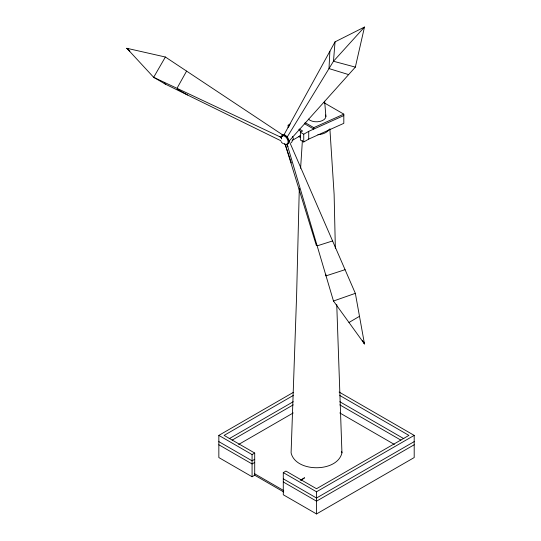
<?xml version="1.0" encoding="UTF-8"?>
<svg xmlns="http://www.w3.org/2000/svg" width="541" height="541" viewBox="0 0 541 541"><rect width="100%" height="100%" fill="white"/><g stroke="black" fill="none" stroke-linecap="round" stroke-linejoin="round"><path stroke-width="0.81" d="M299.295 188.505L296.61 295.339L291.092 452.844C295.582 472.706 337.449 472.706 341.946 452.844L336.752 304.603M300.6 168.305L302.392 140.538M329.882 51.267L329.002 68.579L348.641 74.604M335.048 41.86L333.479 61.255L287.345 136.799L355.349 293.344L364.485 343.954L333.479 301.019L287.345 145.137L289.286 140.843L355.349 67.118L364.485 27.05L335.048 41.86L284.181 134.486L282.307 134.655L281.09 137.353L281.496 138.726M325.851 274.267L325.696 275.775L326.494 275.714L345.097 269.675M291.464 142.756L293.405 138.462L292.431 136.44M177.259 87.838L186.591 71.101M282.307 134.655L165.377 57.015L153.658 77.316L165.377 84.146L280.793 140.721M364.485 27.05L333.479 61.255L355.349 67.118M301.249 480.28L304.576 477.764L300.275 480.246M348.979 322.483L359.495 316.309M288.143 127.534L288.143 125.208L290.28 123.977M324.073 102.749L343.812 114.144L343.812 123.341L308.722 139.105L303.744 141.979L300.383 140.038L300.383 132.268L302.595 130.99L299.187 129.022M292.14 140.484L300.194 135.832M300.383 132.268L303.744 134.215L308.722 131.341L343.812 115.578M283.748 491.985L254.71 475.221L252.072 476.743L218.841 457.558L218.841 435.39L293.195 392.462M293.236 395.485L224.116 435.39L254.71 453.047L254.71 475.221M229.215 438.683L293.236 401.72M232.123 440.144L293.236 404.864M238.669 444.445L293.236 412.939M218.841 435.39L252.072 454.575L254.71 453.047M254.71 459.289L252.072 460.81L218.841 441.625M254.71 462.427L252.072 463.955L218.841 444.77M339.112 392.042L414.196 435.39L414.196 457.558L316.519 513.95L283.288 494.765L283.288 472.597L285.925 471.069L316.519 488.733L408.915 435.39L339.802 395.485M283.288 472.597L316.519 491.783L414.196 435.39M414.196 441.625L316.519 498.018L283.288 478.832M414.196 444.77L316.519 501.162L283.288 481.977M305.056 122.591L313.78 127.629L343.812 114.144M333.479 301.019L355.349 293.344M332.641 240.928L318.169 245.54L316.336 245.418L285.256 144.575A5.897 3.408 60 0 1 284.181 143.791M165.377 57.015L126.804 48.277L153.658 77.316L281.09 137.353L279.629 136.515M283.491 143.771L281.814 142.696L281.05 141.465M304.326 123.612L313.78 129.069L313.78 127.629M288.143 125.208L289.489 125.985M298.504 136.393L300.553 137.576M128.264 49.123L126.804 48.277L129.867 51.124M177.171 89.042L187.47 94.973M339.802 401.72L403.823 438.683M339.802 404.864L400.915 440.144M339.802 412.939L394.369 444.445M254.71 473.828L283.748 490.592M284.181 134.486L287.345 136.799M164.153 83.003L165.377 84.146M362.321 340.37L364.485 343.954L363.877 342.399M287.954 146.706L287.345 145.137L285.256 144.575L291.315 162.902M341.594 451.322L341.946 452.844M324.647 101.241L325.892 116.396M329.882 128.758L334.122 194.395L335.352 248.231M316.519 491.783L316.519 513.95M308.722 131.341L308.722 139.105M303.744 134.215L303.744 141.979M252.072 454.575L252.072 476.743M284.451 143.818A4.774 2.759 60 0 0 288.082 142.317L288.035 141.275A4.774 2.759 60 0 0 284.093 135.886A4.774 2.759 60 0 0 281.394 138.875M282.071 136.63A4.774 2.759 60 0 1 287.514 138.158A4.774 2.759 60 0 1 286.716 144.122M298.903 129.536A4.064 2.347 60 0 1 300.654 132.092M300.654 135.412A4.064 2.347 60 0 1 299.599 136.021M328.975 129.691A13.255 7.655 0 0 1 317.898 134.689M325.574 114.996A9.373 5.41 0 0 1 320.103 121.394A9.373 5.41 0 0 1 308.397 119.101"/></g></svg>
